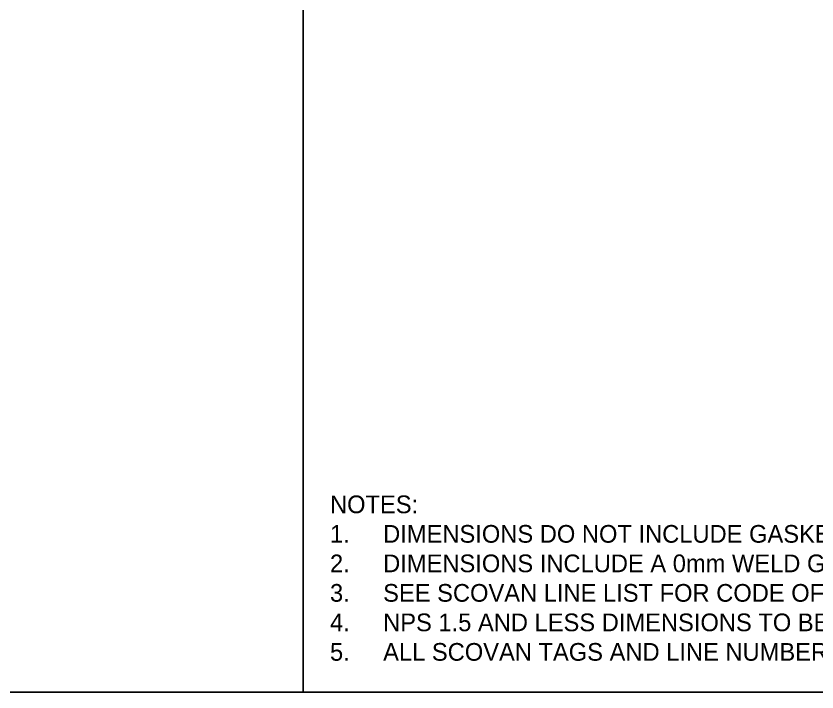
# Model space of a CAD drawing. Extents: x -4 to 431, y -3 to 272.
# Drawn here: x 233.3 to 323.8, y 56 to 132.4 of the extents above; entities that cross this region are included whole.
import ezdxf
from ezdxf.enums import TextEntityAlignment as Align

# ---------------------------------------------------------------- set-up
doc = ezdxf.new("R2010")
doc.units = 0
doc.header["$LTSCALE"] = 10
doc.layers.get('0').update_dxf_attribs({"lineweight": 0})
for name, color, linetype in [('BOM', 7, 'Continuous'), ('Text1', 7, 'Continuous'), ('TITLE BLOCK-TEXT', 12, 'Continuous')]:
    doc.layers.add(name, color=color, linetype=linetype)
doc.styles.add('Scovan Standard', font='', dxfattribs={"height": 2.5})
doc.styles.get("Standard").update_dxf_attribs({"font": ''})
doc.styles.get('Scovan Standard').set_extended_font_data('Franklin Gothic Medium Cond')
doc.styles.get('Standard').set_extended_font_data('Franklin Gothic Medium Cond')

# ---------------------------------------------------------------- blocks, each defined once
blk = doc.blocks.new('tt-sv-iso-db')
at = {"color": 255}
blk.add_lwpolyline([(0, -212.168), (-421.885, -212.168)], dxfattribs=at)
at = {"layer": 'BOM', "color": 255}
blk.add_line((-156.141, 0), (-156.141, -212.168), dxfattribs=at)
at = {"layer": 'TITLE BLOCK-TEXT', "color": 210, "style": 'Scovan Standard'}
for tag, p in [('CN', (-57.695, -221.76)), ('MOD_NO', (-41.211, -221.76)), ('INSULATION', (-49.454, -229.019)), ('PAINT', (-16.485, -229.019)), ('LN', (-32.969, -236.279)), ('CLIENTDWGNO', (-32.969, -243.538))]:
    blk.add_attdef(tag, text='', height=2, dxfattribs=at).set_placement(p, align=Align.MIDDLE_CENTER)
at = {"layer": 'TITLE BLOCK-TEXT', "color": 210, "lineweight": 30, "flags": 104}
blk.add_attdef('WPS', text='', height=2, dxfattribs=at).set_placement((-16.43, -221.76), align=Align.MIDDLE_CENTER)

msp = doc.modelspace()

# ---------------------------------------------------------------- block references
at = {"layer": 'BOM'}
msp.add_blockref('tt-sv-iso-db', (421.885, 268.185), dxfattribs=at)

# ---------------------------------------------------------------- texts
at = {"layer": 'Text1', "insert": (268.786, 78.219), "char_height": 2, "width": 146.67523, "attachment_point": 1, "style": 'Scovan Standard'}
msp.add_mtext('NOTES: \\P\\pxi-3,l3,t3;1.^IDIMENSIONS DO NOT INCLUDE GASKETS.\\P2.^IDIMENSIONS INCLUDE A 0mm WELD GAP AT ALL BUTT WELDS UNLESS THE WELD GAP IS SHOWN SEPARATELY.\\P3.^ISEE SCOVAN LINE LIST FOR CODE OF CONSTRUCTION, NDE AND HYDROSTATIC TESTING REQUIREMENTS.\\P4.^INPS 1.5 AND LESS DIMENSIONS TO BE CONFIRMED PRIOR TO FABRICATION.\\P5.^IALL SCOVAN TAGS AND LINE NUMBERS EXCLUDING MANUAL VALVES WILL HAVE THE PREFIX "PRD0154".', dxfattribs=at)

doc.saveas('drawing.dxf')
